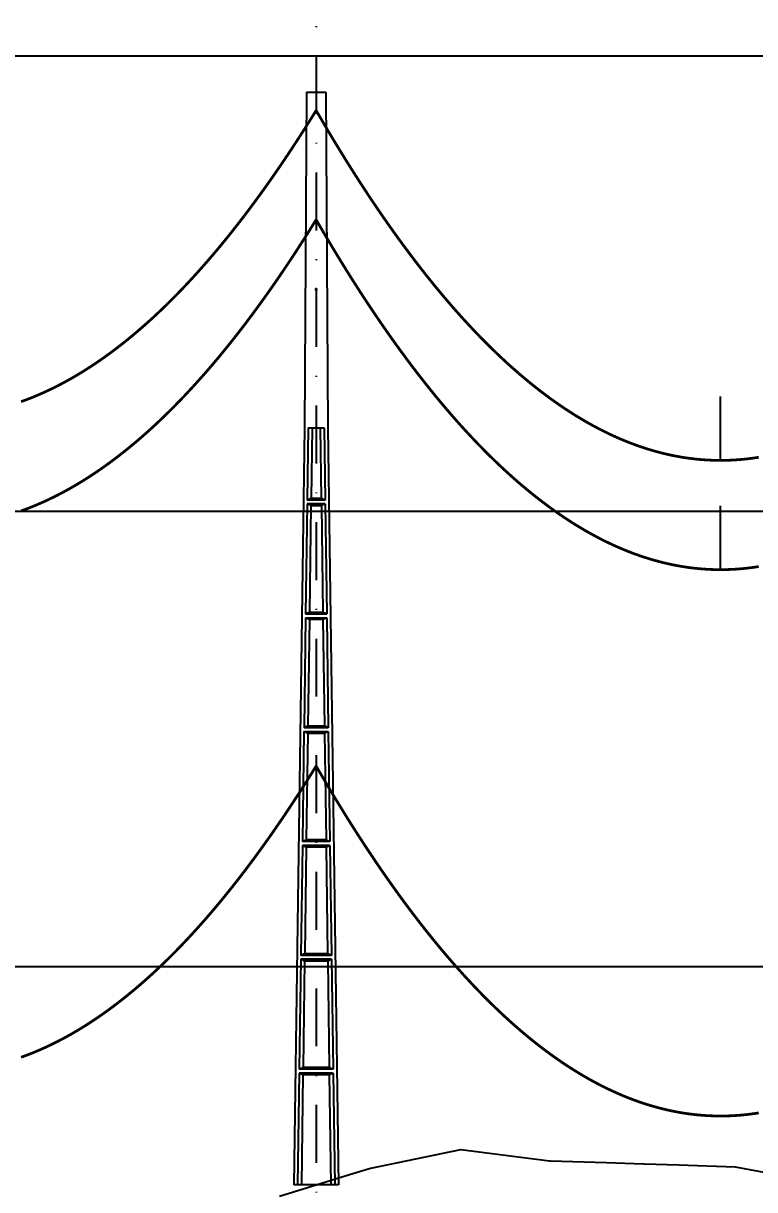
# Model space of a CAD drawing. Header units: metres. Extents: x -121 to 9872, y 3505 to 10721.
# Drawn here: x 7171.3 to 7251.6, y 8775.5 to 8903.6 of the extents above; entities that cross this region are included whole.
import ezdxf

# ---------------------------------------------------------------- set-up
doc = ezdxf.new("R2010")
doc.units = ezdxf.units.M
doc.header["$PDMODE"] = 2
doc.linetypes.add('DASHDOT', pattern=[25.4, 12.7, -6.35, 0, -6.35])
for name, color, linetype in [('CON-EOL- CA MAGNOLIA', 210, 'Continuous'), ('CON-EOL- PROJEÇÃO', 22, 'Continuous'), ('cotas', 7, 'Continuous'), ('Grade', 9, 'Continuous'), ('Ind.Rot', 8, 'DASHDOT'), ('Modelo_CotaTerreno_Perfil', 7, 'Continuous'), ('POSTE DT', 7, 'Continuous')]:
    doc.layers.add(name, color=color, linetype=linetype)
doc.styles.get("Standard").update_dxf_attribs({"font": 'arial.ttf'})
doc.dimstyles.new('ISO-25', dxfattribs={"dimtxt": 2.5, "dimasz": 2.5, "dimexe": 1.25, "dimexo": 0.625, "dimtad": 1, "dimzin": 1, "dimtxsty": 'Standard', "dimcen": 2.5, "dimaunit": 1, "dimadec": 3, "dimazin": 3, "dimtfac": 1, "dimtmove": 0, "dimatfit": 3, "dimfxlon": 1, "dimarcsym": 0})

# ---------------------------------------------------------------- blocks, each defined once
blk = doc.blocks.new('*U1')
at = {"layer": 'POSTE DT', "extrusion": (0, 1, 0)}
for p, q in [((-3.31, 378.23), (-4.05, 262)), ((-3.31, 378.23), (3.31, 378.23)), ((3.31, 378.23), (4.06, 262)), ((-4.05, 262), (-7.72, 0)), ((-4.05, 262), (-4.05, 262)), ((-2.73, 262), (-3.08, 237.05)), ((-2.73, 262), (2.75, 262)), ((-1.42, 262), (-1.77, 237.57)), ((1.43, 262), (1.77, 237.57)), ((2.75, 262), (3.1, 237.05)), ((4.06, 262), (7.72, 0)), ((-3.1, 235.74), (-3.63, 197.65)), ((3.11, 235.73), (-3.1, 235.74)), ((3.1, 237.05), (-3.08, 237.05)), ((-1.8, 235.21), (-2.32, 198.19)), ((1.8, 235.21), (2.32, 198.19)), ((3.11, 235.73), (3.65, 197.65)), ((-3.65, 196.34), (-4.19, 158.25)), ((-2.35, 195.8), (-2.87, 158.8)), ((2.35, 195.8), (2.87, 158.8)), ((3.66, 196.34), (4.2, 158.25)), ((-4.21, 156.94), (-4.74, 118.85)), ((-2.9, 156.39), (-3.42, 119.41)), ((2.91, 156.39), (3.42, 119.41)), ((4.21, 156.94), (4.75, 118.85)), ((-4.76, 117.54), (-5.29, 79.45)), ((4.77, 117.54), (-4.76, 117.54)), ((4.75, 118.85), (-4.74, 118.85)), ((4.77, 117.54), (5.3, 79.45)), ((-3.46, 116.98), (-3.97, 80.02)), ((3.46, 116.98), (3.98, 80.02)), ((-5.31, 78.14), (-5.85, 40.06)), ((5.32, 78.14), (-5.31, 78.14)), ((5.3, 79.45), (-5.29, 79.45)), ((-4.01, 77.57), (-4.53, 40.63)), ((4.01, 77.57), (4.53, 40.63)), ((5.32, 78.14), (5.85, 40.06)), ((-5.86, 38.74), (-6.41, 0)), ((5.87, 38.74), (-5.86, 38.74)), ((5.85, 40.06), (-5.85, 40.06)), ((-4.56, 38.17), (-5.1, 0)), ((4.56, 38.17), (5.1, 0)), ((5.87, 38.74), (6.41, 0)), ((-6.41, 0), (-7.72, 0)), ((-5.1, 0), (-6.41, 0)), ((5.1, 0), (-5.1, 0)), ((6.41, 0), (5.1, 0)), ((7.72, 0), (6.41, 0))]:
    blk.add_line(p, q, dxfattribs=at)
at = {"layer": 'POSTE DT', "ltscale": 3}
for points in [[(-3.65, 196.34), (3.66, 196.34)], [(-3.63, 197.65), (3.65, 197.65)], [(4.2, 158.25), (-4.19, 158.25)], [(-4.21, 156.94), (4.21, 156.94)]]:
    blk.add_lwpolyline(points, dxfattribs=at)
at = {"layer": 'POSTE DT'}
for points, knots in [([(0.25, 309.94), (0.25, 309.93), (0.25, 309.93), (0.25, 309.92), (0.25, 309.91), (0.25, 309.9), (0.25, 309.89), (0.24, 309.85), (0.22, 309.82), (0.19, 309.77), (0.16, 309.74), (0.11, 309.71), (0.08, 309.7), (0.01, 309.68), (-0.02, 309.68), (-0.08, 309.7), (-0.11, 309.71), (-0.16, 309.74), (-0.18, 309.76), (-0.21, 309.8), (-0.22, 309.82), (-0.24, 309.85), (-0.24, 309.87), (-0.25, 309.89), (-0.25, 309.9), (-0.25, 309.92), (-0.25, 309.92), (-0.25, 309.93), (-0.25, 309.94), (-0.25, 309.95), (-0.25, 309.95), (-0.25, 309.96), (-0.25, 309.97), (-0.24, 310), (-0.23, 310.02), (-0.21, 310.07), (-0.2, 310.09), (-0.15, 310.14), (-0.13, 310.15), (-0.07, 310.18), (-0.03, 310.19), (0.03, 310.19), (0.06, 310.18), (0.12, 310.16), (0.14, 310.14), (0.18, 310.11), (0.2, 310.09), (0.21, 310.06), (0.22, 310.05), (0.23, 310.04), (0.24, 310.01), (0.24, 309.99), (0.25, 309.97), (0.25, 309.96), (0.25, 309.95), (0.25, 309.94), (0.25, 309.94), (0.25, 309.94), (0.25, 309.94)], [-54.728303, -54.728303, -54.728303, -54.728303, -54.309038, -54.309038, -53.647169, -53.647169, -52.532885, -52.532885, -48.86224, -48.86224, -45.282765, -45.282765, -41.52867, -41.52867, -37.867486, -37.867486, -34.454589, -34.454589, -31.301423, -31.301423, -28.48103, -28.48103, -26.961755, -26.961755, -25.7544, -25.7544, -25.136228, -25.136228, -24.64409, -24.64409, -24.094201, -24.094201, -23.191199, -23.191199, -20.494482, -20.494482, -17.342863, -17.342863, -13.645538, -13.645538, -9.835989, -9.835989, -6.296781, -6.296781, -3.005029, -3.005029, 0, 0, 0, 1.527594, 1.527594, 3.697216, 3.697216, 4.489727, 4.489727, 5.01438, 5.01438, 5.095313, 5.095313, 5.095313, 5.095313]), ([(-3.1, 235.74), (-2.88, 235.65), (-2.67, 235.56), (-2.23, 235.39), (-2.02, 235.3), (-1.8, 235.21)], [0.055576, 0.055576, 0.055576, 0.055576, 56.767409, 56.767409, 113.50757, 113.50757, 113.50757, 113.50757]), ([(-1.77, 237.57), (-1.99, 237.49), (-2.21, 237.4), (-2.64, 237.22), (-2.86, 237.14), (-3.08, 237.05)], [0, 0, 0, 0, 56.660495, 56.660495, 113.412826, 113.412826, 113.412826, 113.412826]), ([(-1.8, 235.21), (-1.2, 235.21), (-0.6, 235.21), (0.6, 235.21), (1.2, 235.21), (1.8, 235.21)], [0, 0, 0, 0, 68.567797, 68.567797, 137.136247, 137.136247, 137.136247, 137.136247]), ([(1.77, 237.57), (1.18, 237.57), (0.59, 237.57), (-0.59, 237.57), (-1.18, 237.57), (-1.77, 237.57)], [0, 0, 0, 0, 67.306894, 67.306894, 134.614447, 134.614447, 134.614447, 134.614447]), ([(3.1, 237.05), (2.87, 237.14), (2.65, 237.23), (2.21, 237.4), (1.99, 237.49), (1.77, 237.57)], [0, 0, 0, 0, 56.738948, 56.738948, 113.38731, 113.38731, 113.38731, 113.38731]), ([(1.8, 235.21), (2.02, 235.3), (2.24, 235.38), (2.68, 235.56), (2.89, 235.65), (3.11, 235.73)], [0, 0, 0, 0, 56.845349, 56.845349, 113.599799, 113.599799, 113.599799, 113.599799]), ([(-2.32, 198.19), (-2.54, 198.1), (-2.76, 198.01), (-3.2, 197.83), (-3.41, 197.74), (-3.63, 197.65)], [0, 0, 0, 0, 63.412073, 63.412073, 126.777421, 126.777421, 126.777421, 126.777421]), ([(2.32, 198.19), (1.55, 198.19), (0.77, 198.19), (-0.77, 198.19), (-1.55, 198.19), (-2.32, 198.19)], [0, 0, 0, 0, 88.31008, 88.31008, 176.620652, 176.620652, 176.620652, 176.620652]), ([(3.65, 197.65), (3.43, 197.74), (3.2, 197.83), (2.76, 198.01), (2.54, 198.1), (2.32, 198.19)], [0, 0, 0, 0, 63.488119, 63.488119, 126.880939, 126.880939, 126.880939, 126.880939]), ([(-3.65, 196.34), (-3.43, 196.25), (-3.22, 196.16), (-2.78, 195.98), (-2.57, 195.89), (-2.35, 195.8)], [0.054307, 0.054307, 0.054307, 0.054307, 63.527131, 63.527131, 127.063246, 127.063246, 127.063246, 127.063246]), ([(-2.35, 195.8), (-1.57, 195.8), (-0.78, 195.8), (0.79, 195.8), (1.57, 195.8), (2.35, 195.8)], [0, 0, 0, 0, 89.585713, 89.585713, 179.17191, 179.17191, 179.17191, 179.17191]), ([(2.35, 195.8), (2.57, 195.89), (2.79, 195.98), (3.23, 196.16), (3.45, 196.25), (3.66, 196.34)], [0, 0, 0, 0, 63.60246, 63.60246, 127.109696, 127.109696, 127.109696, 127.109696]), ([(-2.87, 158.8), (-3.09, 158.71), (-3.31, 158.62), (-3.75, 158.43), (-3.97, 158.34), (-4.19, 158.25)], [0, 0, 0, 0, 70.301707, 70.301707, 140.590947, 140.590947, 140.590947, 140.590947]), ([(2.87, 158.8), (1.92, 158.8), (0.96, 158.8), (-0.96, 158.8), (-1.91, 158.8), (-2.87, 158.8)], [0, 0, 0, 0, 109.314454, 109.314454, 218.629264, 218.629264, 218.629264, 218.629264]), ([(4.2, 158.25), (3.98, 158.34), (3.76, 158.44), (3.31, 158.62), (3.09, 158.71), (2.87, 158.8)], [0, 0, 0, 0, 70.379198, 70.379198, 140.659718, 140.659718, 140.659718, 140.659718]), ([(-4.21, 156.94), (-3.99, 156.85), (-3.77, 156.75), (-3.34, 156.57), (-3.12, 156.48), (-2.9, 156.39)], [0.053423, 0.053423, 0.053423, 0.053423, 70.429742, 70.429742, 140.90167, 140.90167, 140.90167, 140.90167]), ([(-2.9, 156.39), (-1.94, 156.39), (-0.97, 156.39), (0.97, 156.39), (1.94, 156.39), (2.91, 156.39)], [0, 0, 0, 0, 110.60219, 110.60219, 221.20473, 221.20473, 221.20473, 221.20473]), ([(2.91, 156.39), (3.12, 156.48), (3.34, 156.57), (3.78, 156.75), (4, 156.85), (4.21, 156.94)], [0, 0, 0, 0, 70.506649, 70.506649, 140.914701, 140.914701, 140.914701, 140.914701]), ([(-4.76, 117.54), (-4.54, 117.45), (-4.32, 117.35), (-3.89, 117.17), (-3.67, 117.07), (-3.46, 116.98)], [0.052784, 0.052784, 0.052784, 0.052784, 77.438432, 77.438432, 154.950301, 154.950301, 154.950301, 154.950301]), ([(-3.42, 119.41), (-3.64, 119.32), (-3.86, 119.23), (-4.3, 119.04), (-4.52, 118.95), (-4.74, 118.85)], [0, 0, 0, 0, 77.299547, 77.299547, 154.618634, 154.618634, 154.618634, 154.618634]), ([(3.42, 119.41), (2.28, 119.41), (1.14, 119.41), (-1.14, 119.41), (-2.28, 119.41), (-3.42, 119.41)], [0, 0, 0, 0, 130.319901, 130.319901, 260.640046, 260.640046, 260.640046, 260.640046]), ([(4.75, 118.85), (4.53, 118.95), (4.31, 119.04), (3.87, 119.23), (3.64, 119.32), (3.42, 119.41)], [0, 0, 0, 0, 77.381597, 77.381597, 154.66183, 154.66183, 154.66183, 154.66183]), ([(3.46, 116.98), (3.68, 117.07), (3.89, 117.17), (4.33, 117.35), (4.55, 117.45), (4.77, 117.54)], [0, 0, 0, 0, 77.520013, 77.520013, 154.938747, 154.938747, 154.938747, 154.938747]), ([(-3.46, 116.98), (-2.3, 116.98), (-1.15, 116.98), (1.15, 116.98), (2.31, 116.98), (3.46, 116.98)], [0, 0, 0, 0, 131.617604, 131.617604, 263.235447, 263.235447, 263.235447, 263.235447]), ([(-5.31, 78.14), (-5.09, 78.05), (-4.88, 77.95), (-4.44, 77.76), (-4.23, 77.67), (-4.01, 77.57)], [0.052308, 0.052308, 0.052308, 0.052308, 84.527725, 84.527725, 169.158824, 169.158824, 169.158824, 169.158824]), ([(-3.97, 80.02), (-4.19, 79.93), (-4.41, 79.83), (-4.85, 79.64), (-5.07, 79.55), (-5.29, 79.45)], [0, 0, 0, 0, 84.379671, 84.379671, 168.809376, 168.809376, 168.809376, 168.809376]), ([(-4.01, 77.57), (-2.67, 77.57), (-1.34, 77.57), (1.34, 77.57), (2.67, 77.57), (4.01, 77.57)], [0, 0, 0, 0, 152.632212, 152.632212, 305.264569, 305.264569, 305.264569, 305.264569]), ([(3.98, 80.02), (2.65, 80.02), (1.33, 80.02), (-1.32, 80.02), (-2.65, 80.02), (-3.97, 80.02)], [0, 0, 0, 0, 151.326157, 151.326157, 302.652465, 302.652465, 302.652465, 302.652465]), ([(5.3, 79.45), (5.08, 79.55), (4.86, 79.64), (4.42, 79.83), (4.2, 79.93), (3.98, 80.02)], [0, 0, 0, 0, 84.46863, 84.46863, 168.833721, 168.833721, 168.833721, 168.833721]), ([(4.01, 77.57), (4.23, 77.67), (4.45, 77.76), (4.88, 77.95), (5.1, 78.05), (5.32, 78.14)], [0, 0, 0, 0, 84.616316, 84.616316, 169.129178, 169.129178, 169.129178, 169.129178]), ([(-4.53, 40.63), (-4.75, 40.53), (-4.97, 40.44), (-5.41, 40.25), (-5.63, 40.15), (-5.85, 40.06)], [0, 0, 0, 0, 91.523648, 91.523648, 183.126775, 183.126775, 183.126775, 183.126775]), ([(4.53, 40.63), (3.02, 40.63), (1.51, 40.63), (-1.51, 40.63), (-3.02, 40.63), (-4.53, 40.63)], [0, 0, 0, 0, 172.33304, 172.33304, 344.666151, 344.666151, 344.666151, 344.666151]), ([(5.85, 40.06), (5.63, 40.15), (5.41, 40.25), (4.97, 40.44), (4.75, 40.53), (4.53, 40.63)], [0, 0, 0, 0, 91.621326, 91.621326, 183.137324, 183.137324, 183.137324, 183.137324]), ([(-5.86, 38.74), (-5.65, 38.65), (-5.43, 38.55), (-5, 38.36), (-4.78, 38.26), (-4.56, 38.17)], [0.026524, 0.026524, 0.026524, 0.026524, 91.679563, 91.679563, 183.466041, 183.466041, 183.466041, 183.466041]), ([(-4.56, 38.17), (-3.04, 38.17), (-1.52, 38.17), (1.52, 38.17), (3.04, 38.17), (4.56, 38.17)], [0, 0, 0, 0, 173.646192, 173.646192, 347.292451, 347.292451, 347.292451, 347.292451]), ([(4.56, 38.17), (4.78, 38.26), (5, 38.36), (5.43, 38.55), (5.65, 38.65), (5.87, 38.74)], [0, 0, 0, 0, 91.776928, 91.776928, 183.448614, 183.448614, 183.448614, 183.448614])]:
    blk.add_open_spline(points, degree=3, knots=knots, dxfattribs=at)
blk = doc.blocks.new('*D130')
at = {"layer": 'cotas', "color": 0, "lineweight": -2, "transparency": 16777216}
for p, q in [((7115.45, 8949.82), (7115.45, 8953.57)), ((7203.45, 8949.82), (7203.45, 8953.57)), ((7117.95, 8952.32), (7200.95, 8952.32))]:
    blk.add_line(p, q, dxfattribs=at)
at = {"layer": 'cotas', "color": 0, "transparency": 16777216}
for points in [[(7117.95, 8952.73), (7117.95, 8951.9), (7115.45, 8952.32)], [(7200.95, 8952.73), (7200.95, 8951.9), (7203.45, 8952.32)]]:
    blk.add_solid(points, dxfattribs=at)
at = {"layer": 'Defpoints', "color": 0, "transparency": 16777216}
for p in [(7203.45, 8952.32), (7115.45, 8904.51), (7203.45, 8896.02)]:
    blk.add_point(p, dxfattribs=at)
at = {"layer": 'cotas', "color": 0, "transparency": 16777216, "insert": (7159.45, 8954.44), "char_height": 2.5, "attachment_point": 5}
blk.add_mtext('88,00', dxfattribs=at)
blk = doc.blocks.new('*D131')
at = {"layer": 'cotas', "color": 0, "lineweight": -2, "transparency": 16777216}
for p, q in [((7203.45, 8949.82), (7203.45, 8953.57)), ((7291.45, 8949.82), (7291.45, 8953.57)), ((7205.95, 8952.32), (7288.95, 8952.32))]:
    blk.add_line(p, q, dxfattribs=at)
at = {"layer": 'cotas', "color": 0, "transparency": 16777216}
for points in [[(7205.95, 8952.73), (7205.95, 8951.9), (7203.45, 8952.32)], [(7288.95, 8952.73), (7288.95, 8951.9), (7291.45, 8952.32)]]:
    blk.add_solid(points, dxfattribs=at)
at = {"layer": 'Defpoints', "color": 0, "transparency": 16777216}
for p in [(7291.45, 8952.32), (7203.45, 8896.02), (7291.45, 8894.62)]:
    blk.add_point(p, dxfattribs=at)
at = {"layer": 'cotas', "color": 0, "transparency": 16777216, "insert": (7247.45, 8954.44), "char_height": 2.5, "attachment_point": 5}
blk.add_mtext('88,00', dxfattribs=at)

msp = doc.modelspace()

# ---------------------------------------------------------------- linework, layer by layer
at = {"layer": 'CON-EOL- CA MAGNOLIA'}
for p, q in [((7247.856, 8855.587), (7247.856, 8862.587)), ((7247.856, 8843.587), (7247.856, 8850.588)), ((7247.856, 8843.587), (7247.856, 8850.587))]:
    msp.add_line(p, q, dxfattribs=at)
at = {"layer": 'CON-EOL- CA MAGNOLIA', "const_width": 0.3}
for points in [[(7171.051, 8862.037), (7171.489, 8862.196), (7171.927, 8862.363), (7172.364, 8862.537), (7172.802, 8862.719), (7173.24, 8862.908), (7173.678, 8863.104), (7174.116, 8863.308), (7174.553, 8863.52), (7174.991, 8863.739), (7175.429, 8863.965), (7175.867, 8864.199), (7176.305, 8864.44), (7176.743, 8864.689), (7177.18, 8864.945), (7177.618, 8865.209), (7178.056, 8865.48), (7178.494, 8865.759), (7178.932, 8866.045), (7179.369, 8866.338), (7179.807, 8866.639), (7180.245, 8866.948), (7180.683, 8867.264), (7181.121, 8867.587), (7181.558, 8867.918), (7181.996, 8868.257), (7182.434, 8868.603), (7182.872, 8868.956), (7183.31, 8869.317), (7183.748, 8869.685), (7184.185, 8870.061), (7184.623, 8870.444), (7185.061, 8870.835), (7185.499, 8871.233), (7185.937, 8871.639), (7186.374, 8872.052), (7186.812, 8872.472), (7187.25, 8872.901), (7187.688, 8873.336), (7188.126, 8873.78), (7188.563, 8874.23), (7189.001, 8874.688), (7189.439, 8875.154), (7189.877, 8875.627), (7190.315, 8876.108), (7190.752, 8876.596), (7191.19, 8877.091), (7191.628, 8877.594), (7192.066, 8878.105), (7192.504, 8878.623), (7192.942, 8879.149), (7193.379, 8879.682), (7193.817, 8880.223), (7194.255, 8880.771), (7194.693, 8881.326), (7195.131, 8881.89), (7195.568, 8882.46), (7196.006, 8883.039), (7196.444, 8883.624), (7196.882, 8884.218), (7197.32, 8884.818), (7197.757, 8885.427), (7198.195, 8886.042), (7198.633, 8886.666), (7199.071, 8887.297), (7199.509, 8887.935), (7199.947, 8888.581), (7200.384, 8889.235), (7200.822, 8889.896), (7201.26, 8890.564), (7201.698, 8891.24), (7202.136, 8891.924), (7202.573, 8892.615), (7203.011, 8893.314), (7203.449, 8894.02)], [(7203.449, 8894.02), (7203.887, 8893.264), (7204.325, 8892.516), (7204.762, 8891.775), (7205.2, 8891.042), (7205.638, 8890.316), (7206.076, 8889.598), (7206.514, 8888.887), (7206.951, 8888.184), (7207.389, 8887.489), (7207.827, 8886.801), (7208.265, 8886.121), (7208.703, 8885.448), (7209.141, 8884.782), (7209.578, 8884.125), (7210.016, 8883.474), (7210.454, 8882.832), (7210.892, 8882.197), (7211.33, 8881.569), (7211.767, 8880.949), (7212.205, 8880.336), (7212.643, 8879.731), (7213.081, 8879.133), (7213.519, 8878.543), (7213.956, 8877.961), (7214.394, 8877.386), (7214.832, 8876.819), (7215.27, 8876.259), (7215.708, 8875.706), (7216.146, 8875.161), (7216.583, 8874.624), (7217.021, 8874.094), (7217.459, 8873.572), (7217.897, 8873.057), (7218.335, 8872.549), (7218.772, 8872.049), (7219.21, 8871.557), (7219.648, 8871.072), (7220.086, 8870.595), (7220.524, 8870.125), (7220.961, 8869.662), (7221.399, 8869.207), (7221.837, 8868.76), (7222.275, 8868.32), (7222.713, 8867.888), (7223.15, 8867.463), (7223.588, 8867.045), (7224.026, 8866.635), (7224.464, 8866.233), (7224.902, 8865.838), (7225.34, 8865.45), (7225.777, 8865.07), (7226.215, 8864.698), (7226.653, 8864.333), (7227.091, 8863.975), (7227.529, 8863.625), (7227.966, 8863.282), (7228.404, 8862.947), (7228.842, 8862.619), (7229.28, 8862.299), (7229.718, 8861.986), (7230.155, 8861.681), (7230.593, 8861.383), (7231.031, 8861.093), (7231.469, 8860.81), (7231.907, 8860.534), (7232.345, 8860.267), (7232.782, 8860.006), (7233.22, 8859.753), (7233.658, 8859.507), (7234.096, 8859.27), (7234.534, 8859.039), (7234.971, 8858.816), (7235.409, 8858.6), (7235.847, 8858.392), (7236.285, 8858.191), (7236.723, 8857.998), (7237.16, 8857.812), (7237.598, 8857.633), (7238.036, 8857.462), (7238.474, 8857.299), (7238.912, 8857.143), (7239.349, 8856.994), (7239.787, 8856.853), (7240.225, 8856.72), (7240.663, 8856.594), (7241.101, 8856.475), (7241.539, 8856.363), (7241.976, 8856.26), (7242.414, 8856.163), (7242.852, 8856.074), (7243.29, 8855.993), (7243.728, 8855.919), (7244.165, 8855.852), (7244.603, 8855.793), (7245.041, 8855.742), (7245.479, 8855.697), (7245.917, 8855.661), (7246.354, 8855.631), (7246.792, 8855.61), (7247.23, 8855.595), (7247.668, 8855.588), (7248.106, 8855.589), (7248.544, 8855.597), (7248.981, 8855.612), (7249.419, 8855.635), (7249.857, 8855.665), (7250.295, 8855.703), (7250.733, 8855.748), (7251.17, 8855.801), (7251.608, 8855.861), (7252.046, 8855.929)], [(7171.051, 8850.037), (7171.489, 8850.196), (7171.927, 8850.363), (7172.364, 8850.537), (7172.802, 8850.719), (7173.24, 8850.908), (7173.678, 8851.104), (7174.116, 8851.308), (7174.553, 8851.52), (7174.991, 8851.739), (7175.429, 8851.965), (7175.867, 8852.199), (7176.305, 8852.44), (7176.743, 8852.689), (7177.18, 8852.945), (7177.618, 8853.209), (7178.056, 8853.48), (7178.494, 8853.759), (7178.932, 8854.045), (7179.369, 8854.338), (7179.807, 8854.639), (7180.245, 8854.948), (7180.683, 8855.264), (7181.121, 8855.587), (7181.558, 8855.918), (7181.996, 8856.257), (7182.434, 8856.602), (7182.872, 8856.956), (7183.31, 8857.317), (7183.748, 8857.685), (7184.185, 8858.061), (7184.623, 8858.444), (7185.061, 8858.835), (7185.499, 8859.233), (7185.937, 8859.639), (7186.374, 8860.052), (7186.812, 8860.473), (7187.25, 8860.901), (7187.688, 8861.336), (7188.126, 8861.78), (7188.563, 8862.23), (7189.001, 8862.688), (7189.439, 8863.154), (7189.877, 8863.627), (7190.315, 8864.108), (7190.752, 8864.596), (7191.19, 8865.091), (7191.628, 8865.595), (7192.066, 8866.105), (7192.504, 8866.623), (7192.942, 8867.149), (7193.379, 8867.682), (7193.817, 8868.223), (7194.255, 8868.771), (7194.693, 8869.327), (7195.131, 8869.89), (7195.568, 8870.46), (7196.006, 8871.039), (7196.444, 8871.624), (7196.882, 8872.218), (7197.32, 8872.818), (7197.757, 8873.427), (7198.195, 8874.042), (7198.633, 8874.666), (7199.071, 8875.297), (7199.509, 8875.935), (7199.947, 8876.581), (7200.384, 8877.235), (7200.822, 8877.896), (7201.26, 8878.564), (7201.698, 8879.24), (7202.136, 8879.924), (7202.573, 8880.615), (7203.011, 8881.314), (7203.449, 8882.02)], [(7171.051, 8850.037), (7171.489, 8850.196), (7171.927, 8850.363), (7172.364, 8850.537), (7172.802, 8850.719), (7173.24, 8850.908), (7173.678, 8851.104), (7174.116, 8851.308), (7174.553, 8851.52), (7174.991, 8851.739), (7175.429, 8851.965), (7175.867, 8852.199), (7176.305, 8852.44), (7176.743, 8852.689), (7177.18, 8852.945), (7177.618, 8853.209), (7178.056, 8853.48), (7178.494, 8853.759), (7178.932, 8854.045), (7179.369, 8854.338), (7179.807, 8854.639), (7180.245, 8854.948), (7180.683, 8855.264), (7181.121, 8855.587), (7181.558, 8855.918), (7181.996, 8856.257), (7182.434, 8856.603), (7182.872, 8856.956), (7183.31, 8857.317), (7183.748, 8857.685), (7184.185, 8858.061), (7184.623, 8858.444), (7185.061, 8858.835), (7185.499, 8859.233), (7185.937, 8859.639), (7186.374, 8860.052), (7186.812, 8860.472), (7187.25, 8860.901), (7187.688, 8861.336), (7188.126, 8861.78), (7188.563, 8862.23), (7189.001, 8862.688), (7189.439, 8863.154), (7189.877, 8863.627), (7190.315, 8864.108), (7190.752, 8864.596), (7191.19, 8865.091), (7191.628, 8865.594), (7192.066, 8866.105), (7192.504, 8866.623), (7192.942, 8867.149), (7193.379, 8867.682), (7193.817, 8868.223), (7194.255, 8868.771), (7194.693, 8869.326), (7195.131, 8869.89), (7195.568, 8870.46), (7196.006, 8871.039), (7196.444, 8871.624), (7196.882, 8872.218), (7197.32, 8872.818), (7197.757, 8873.427), (7198.195, 8874.042), (7198.633, 8874.666), (7199.071, 8875.297), (7199.509, 8875.935), (7199.947, 8876.581), (7200.384, 8877.235), (7200.822, 8877.896), (7201.26, 8878.564), (7201.698, 8879.24), (7202.136, 8879.924), (7202.573, 8880.615), (7203.011, 8881.314), (7203.449, 8882.02)], [(7203.449, 8882.02), (7203.887, 8881.264), (7204.325, 8880.516), (7204.762, 8879.775), (7205.2, 8879.042), (7205.638, 8878.316), (7206.076, 8877.598), (7206.514, 8876.887), (7206.951, 8876.184), (7207.389, 8875.489), (7207.827, 8874.801), (7208.265, 8874.121), (7208.703, 8873.448), (7209.141, 8872.782), (7209.578, 8872.125), (7210.016, 8871.474), (7210.454, 8870.832), (7210.892, 8870.196), (7211.33, 8869.569), (7211.767, 8868.949), (7212.205, 8868.336), (7212.643, 8867.731), (7213.081, 8867.134), (7213.519, 8866.544), (7213.956, 8865.961), (7214.394, 8865.386), (7214.832, 8864.819), (7215.27, 8864.259), (7215.708, 8863.706), (7216.146, 8863.161), (7216.583, 8862.624), (7217.021, 8862.094), (7217.459, 8861.572), (7217.897, 8861.057), (7218.335, 8860.549), (7218.772, 8860.049), (7219.21, 8859.557), (7219.648, 8859.072), (7220.086, 8858.595), (7220.524, 8858.125), (7220.961, 8857.662), (7221.399, 8857.207), (7221.837, 8856.76), (7222.275, 8856.32), (7222.713, 8855.888), (7223.15, 8855.463), (7223.588, 8855.045), (7224.026, 8854.635), (7224.464, 8854.233), (7224.902, 8853.838), (7225.34, 8853.45), (7225.777, 8853.07), (7226.215, 8852.698), (7226.653, 8852.333), (7227.091, 8851.975), (7227.529, 8851.625), (7227.966, 8851.282), (7228.404, 8850.947), (7228.842, 8850.619), (7229.28, 8850.299), (7229.718, 8849.986), (7230.155, 8849.681), (7230.593, 8849.383), (7231.031, 8849.093), (7231.469, 8848.81), (7231.907, 8848.535), (7232.345, 8848.267), (7232.782, 8848.006), (7233.22, 8847.753), (7233.658, 8847.508), (7234.096, 8847.269), (7234.534, 8847.039), (7234.971, 8846.816), (7235.409, 8846.6), (7235.847, 8846.392), (7236.285, 8846.191), (7236.723, 8845.998), (7237.16, 8845.812), (7237.598, 8845.633), (7238.036, 8845.462), (7238.474, 8845.299), (7238.912, 8845.143), (7239.349, 8844.994), (7239.787, 8844.853), (7240.225, 8844.72), (7240.663, 8844.593), (7241.101, 8844.475), (7241.539, 8844.363), (7241.976, 8844.26), (7242.414, 8844.163), (7242.852, 8844.074), (7243.29, 8843.993), (7243.728, 8843.919), (7244.165, 8843.852), (7244.603, 8843.793), (7245.041, 8843.742), (7245.479, 8843.697), (7245.917, 8843.661), (7246.354, 8843.631), (7246.792, 8843.609), (7247.23, 8843.595), (7247.668, 8843.588), (7248.106, 8843.589), (7248.544, 8843.597), (7248.981, 8843.612), (7249.419, 8843.635), (7249.857, 8843.665), (7250.295, 8843.703), (7250.733, 8843.748), (7251.17, 8843.801), (7251.608, 8843.861), (7252.046, 8843.929)], [(7203.449, 8882.02), (7203.887, 8881.264), (7204.325, 8880.516), (7204.762, 8879.775), (7205.2, 8879.042), (7205.638, 8878.316), (7206.076, 8877.598), (7206.514, 8876.887), (7206.951, 8876.184), (7207.389, 8875.489), (7207.827, 8874.801), (7208.265, 8874.121), (7208.703, 8873.448), (7209.141, 8872.782), (7209.578, 8872.125), (7210.016, 8871.474), (7210.454, 8870.832), (7210.892, 8870.197), (7211.33, 8869.569), (7211.767, 8868.949), (7212.205, 8868.336), (7212.643, 8867.731), (7213.081, 8867.133), (7213.519, 8866.543), (7213.956, 8865.961), (7214.394, 8865.386), (7214.832, 8864.819), (7215.27, 8864.259), (7215.708, 8863.706), (7216.146, 8863.161), (7216.583, 8862.624), (7217.021, 8862.094), (7217.459, 8861.572), (7217.897, 8861.057), (7218.335, 8860.549), (7218.772, 8860.049), (7219.21, 8859.557), (7219.648, 8859.072), (7220.086, 8858.595), (7220.524, 8858.125), (7220.961, 8857.662), (7221.399, 8857.207), (7221.837, 8856.76), (7222.275, 8856.32), (7222.713, 8855.888), (7223.15, 8855.463), (7223.588, 8855.045), (7224.026, 8854.635), (7224.464, 8854.233), (7224.902, 8853.838), (7225.34, 8853.45), (7225.777, 8853.07), (7226.215, 8852.698), (7226.653, 8852.333), (7227.091, 8851.975), (7227.529, 8851.625), (7227.966, 8851.282), (7228.404, 8850.947), (7228.842, 8850.619), (7229.28, 8850.299), (7229.718, 8849.986), (7230.155, 8849.681), (7230.593, 8849.383), (7231.031, 8849.093), (7231.469, 8848.81), (7231.907, 8848.534), (7232.345, 8848.267), (7232.782, 8848.006), (7233.22, 8847.753), (7233.658, 8847.507), (7234.096, 8847.27), (7234.534, 8847.039), (7234.971, 8846.816), (7235.409, 8846.6), (7235.847, 8846.392), (7236.285, 8846.191), (7236.723, 8845.998), (7237.16, 8845.812), (7237.598, 8845.633), (7238.036, 8845.462), (7238.474, 8845.299), (7238.912, 8845.143), (7239.349, 8844.994), (7239.787, 8844.853), (7240.225, 8844.72), (7240.663, 8844.594), (7241.101, 8844.475), (7241.539, 8844.363), (7241.976, 8844.26), (7242.414, 8844.163), (7242.852, 8844.074), (7243.29, 8843.993), (7243.728, 8843.919), (7244.165, 8843.852), (7244.603, 8843.793), (7245.041, 8843.742), (7245.479, 8843.697), (7245.917, 8843.661), (7246.354, 8843.631), (7246.792, 8843.609), (7247.23, 8843.595), (7247.668, 8843.588), (7248.106, 8843.589), (7248.544, 8843.597), (7248.981, 8843.612), (7249.419, 8843.635), (7249.857, 8843.665), (7250.295, 8843.703), (7250.733, 8843.748), (7251.17, 8843.801), (7251.608, 8843.861), (7252.046, 8843.929)]]:
    msp.add_lwpolyline(points, dxfattribs=at)
at = {"layer": 'CON-EOL- PROJEÇÃO', "const_width": 0.3}
for points in [[(7171.051, 8790.037), (7171.489, 8790.196), (7171.927, 8790.363), (7172.364, 8790.537), (7172.802, 8790.719), (7173.24, 8790.908), (7173.678, 8791.104), (7174.116, 8791.308), (7174.553, 8791.52), (7174.991, 8791.739), (7175.429, 8791.965), (7175.867, 8792.199), (7176.305, 8792.44), (7176.743, 8792.689), (7177.18, 8792.945), (7177.618, 8793.209), (7178.056, 8793.48), (7178.494, 8793.759), (7178.932, 8794.045), (7179.369, 8794.338), (7179.807, 8794.639), (7180.245, 8794.948), (7180.683, 8795.264), (7181.121, 8795.587), (7181.558, 8795.918), (7181.996, 8796.257), (7182.434, 8796.603), (7182.872, 8796.956), (7183.31, 8797.317), (7183.748, 8797.685), (7184.185, 8798.061), (7184.623, 8798.444), (7185.061, 8798.835), (7185.499, 8799.233), (7185.937, 8799.639), (7186.374, 8800.052), (7186.812, 8800.472), (7187.25, 8800.901), (7187.688, 8801.336), (7188.126, 8801.78), (7188.563, 8802.23), (7189.001, 8802.688), (7189.439, 8803.154), (7189.877, 8803.627), (7190.315, 8804.108), (7190.752, 8804.596), (7191.19, 8805.091), (7191.628, 8805.594), (7192.066, 8806.105), (7192.504, 8806.623), (7192.942, 8807.149), (7193.379, 8807.682), (7193.817, 8808.223), (7194.255, 8808.771), (7194.693, 8809.326), (7195.131, 8809.89), (7195.568, 8810.46), (7196.006, 8811.039), (7196.444, 8811.624), (7196.882, 8812.218), (7197.32, 8812.818), (7197.757, 8813.427), (7198.195, 8814.042), (7198.633, 8814.666), (7199.071, 8815.297), (7199.509, 8815.935), (7199.947, 8816.581), (7200.384, 8817.235), (7200.822, 8817.896), (7201.26, 8818.564), (7201.698, 8819.24), (7202.136, 8819.924), (7202.573, 8820.615), (7203.011, 8821.314), (7203.449, 8822.02)], [(7203.449, 8822.02), (7203.887, 8821.264), (7204.325, 8820.516), (7204.762, 8819.775), (7205.2, 8819.042), (7205.638, 8818.316), (7206.076, 8817.598), (7206.514, 8816.887), (7206.951, 8816.184), (7207.389, 8815.489), (7207.827, 8814.801), (7208.265, 8814.121), (7208.703, 8813.448), (7209.141, 8812.782), (7209.578, 8812.125), (7210.016, 8811.474), (7210.454, 8810.832), (7210.892, 8810.197), (7211.33, 8809.569), (7211.767, 8808.949), (7212.205, 8808.336), (7212.643, 8807.731), (7213.081, 8807.133), (7213.519, 8806.543), (7213.956, 8805.961), (7214.394, 8805.386), (7214.832, 8804.819), (7215.27, 8804.259), (7215.708, 8803.706), (7216.146, 8803.161), (7216.583, 8802.624), (7217.021, 8802.094), (7217.459, 8801.571), (7217.897, 8801.057), (7218.335, 8800.549), (7218.772, 8800.049), (7219.21, 8799.557), (7219.648, 8799.072), (7220.086, 8798.595), (7220.524, 8798.125), (7220.961, 8797.662), (7221.399, 8797.207), (7221.837, 8796.76), (7222.275, 8796.32), (7222.713, 8795.888), (7223.15, 8795.463), (7223.588, 8795.045), (7224.026, 8794.635), (7224.464, 8794.233), (7224.902, 8793.838), (7225.34, 8793.45), (7225.777, 8793.07), (7226.215, 8792.698), (7226.653, 8792.333), (7227.091, 8791.975), (7227.529, 8791.625), (7227.966, 8791.282), (7228.404, 8790.947), (7228.842, 8790.619), (7229.28, 8790.299), (7229.718, 8789.986), (7230.155, 8789.681), (7230.593, 8789.383), (7231.031, 8789.093), (7231.469, 8788.81), (7231.907, 8788.534), (7232.345, 8788.267), (7232.782, 8788.006), (7233.22, 8787.753), (7233.658, 8787.507), (7234.096, 8787.27), (7234.534, 8787.039), (7234.971, 8786.816), (7235.409, 8786.6), (7235.847, 8786.392), (7236.285, 8786.191), (7236.723, 8785.998), (7237.16, 8785.812), (7237.598, 8785.633), (7238.036, 8785.462), (7238.474, 8785.299), (7238.912, 8785.143), (7239.349, 8784.994), (7239.787, 8784.853), (7240.225, 8784.72), (7240.663, 8784.594), (7241.101, 8784.475), (7241.539, 8784.363), (7241.976, 8784.26), (7242.414, 8784.163), (7242.852, 8784.074), (7243.29, 8783.993), (7243.728, 8783.919), (7244.165, 8783.852), (7244.603, 8783.793), (7245.041, 8783.742), (7245.479, 8783.697), (7245.917, 8783.661), (7246.354, 8783.631), (7246.792, 8783.61), (7247.23, 8783.595), (7247.668, 8783.588), (7248.106, 8783.589), (7248.544, 8783.597), (7248.981, 8783.612), (7249.419, 8783.635), (7249.857, 8783.665), (7250.295, 8783.703), (7250.733, 8783.748), (7251.17, 8783.801), (7251.608, 8783.861), (7252.046, 8783.929)]]:
    msp.add_lwpolyline(points, dxfattribs=at)
at = {"layer": 'Grade'}
for points in [[(0, 8900), (9859.453, 8900)], [(0, 8850), (9859.453, 8850)], [(0, 8800), (9859.453, 8800)]]:
    msp.add_lwpolyline(points, dxfattribs=at)
at = {"layer": 'Ind.Rot', "linetype": 'DASHDOT', "ltscale": 0.5}
msp.add_lwpolyline([(7203.449, 10500), (7203.449, 8300)], dxfattribs=at)
at = {"layer": 'Modelo_CotaTerreno_Perfil', "linetype": 'Continuous', "lineweight": -3}
msp.add_lwpolyline([(7199.431, 8774.785), (7207.107, 8777.147), (7209.409, 8777.855), (7209.419, 8777.855), (7209.448, 8777.859), (7219.332, 8779.915), (7229.08, 8778.678), (7229.166, 8778.675), (7229.195, 8778.677), (7235.339, 8778.485), (7239.386, 8778.352), (7239.405, 8778.351), (7239.46, 8778.341), (7243.263, 8778.218), (7249.442, 8777.994), (7259.309, 8776.162)], dxfattribs=at)

# ---------------------------------------------------------------- block references
at = {"layer": 'POSTE DT', "xscale": 0.3172702451939489, "yscale": 0.3172702451939489, "zscale": 0.3172702451939489}
msp.add_blockref('*U1', (7203.449, 8776.02), dxfattribs=at)

# ---------------------------------------------------------------- dimensions: what is measured, and where the dimension line sits
at = {"layer": 'cotas'}
for base, p1, p2, picture, middle in [((7203.449, 8952.317), (7115.449, 8904.51), (7203.449, 8896.02), '*D130', (7159.449, 8954.445)), ((7291.449, 8952.317), (7203.449, 8896.02), (7291.449, 8894.62), '*D131', (7247.449, 8954.445))]:
    dim = msp.add_linear_dim(base=base, p1=p1, p2=p2, dimstyle='ISO-25', override={"dimtmove": 1}, dxfattribs=at)
    dim.commit()
    dim.dimension.update_dxf_attribs({"geometry": picture, "text_midpoint": middle})

doc.saveas('drawing.dxf')
